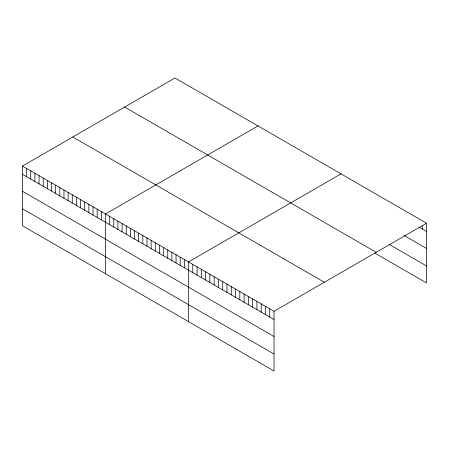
<?xml version="1.0" encoding="UTF-8"?>
<svg xmlns="http://www.w3.org/2000/svg" width="449" height="449" viewBox="0 0 449 449"><rect width="100%" height="100%" fill="white"/><g stroke="black" fill="none" stroke-linecap="round" stroke-linejoin="round"><path stroke-width="0.67" d="M22.45 166.051L274.03 311.297L274.03 371.009L22.45 225.757L22.45 166.051L174.97 77.991L426.55 223.243L426.55 282.949L375.229 253.32M257.99 125.928L105.47 213.982L105.47 273.688M341.01 173.858L188.496 261.913L188.496 321.619M274.03 311.297L426.55 223.243M419.063 227.155L426.55 231.476M404.094 235.501L426.55 248.465M389.126 244.357L426.55 265.965M124.637 107.053L376.217 252.304M72.783 136.99L324.363 282.241M22.45 174.285L274.03 319.536M22.45 191.268L274.03 336.52M22.45 208.768L274.03 354.02M422.273 225.578L422.273 229.007M269.754 308.828L269.754 317.067M265.477 306.358L265.477 314.597M261.2 303.889L261.2 312.128M256.923 301.419L256.923 309.658M252.647 298.955L252.647 307.189M248.37 296.486L248.37 304.719M244.093 294.016L244.093 302.25M239.817 291.547L239.817 299.78M235.54 289.077L235.54 297.311M231.263 286.608L231.263 294.841M226.986 284.138L226.986 292.372M222.71 281.669L222.71 289.902M218.433 279.199L218.433 287.433M214.156 276.73L214.156 284.963M209.879 274.26L209.879 282.494M205.603 271.791L205.603 280.024M201.326 269.321L201.326 277.555M197.049 266.852L197.049 275.085M192.773 264.382L192.773 272.616M184.343 259.516L184.343 267.75M180.189 257.12L180.189 265.353M176.042 254.723L176.042 262.957M171.888 252.327L171.888 260.56M167.741 249.93L167.741 258.164M163.588 247.534L163.588 255.767M159.434 245.137L159.434 253.371M155.287 242.741L155.287 250.974M151.133 240.344L151.133 248.578M146.98 237.948L146.98 246.181M142.833 235.551L142.833 243.785M138.679 233.154L138.679 241.388M134.532 230.758L134.532 238.991M130.378 228.361L130.378 236.595M126.225 225.965L126.225 234.198M122.077 223.568L122.077 231.802M117.924 221.172L117.924 229.405M113.777 218.775L113.777 227.009M109.623 216.379L109.623 224.612M101.322 211.586L101.322 219.819M97.169 209.189L97.169 217.423M93.016 206.793L93.016 215.026M88.868 204.396L88.868 212.63M84.715 201.999L84.715 210.233M80.567 199.603L80.567 207.836M76.414 197.206L76.414 205.44M72.261 194.81L72.261 203.043M68.113 192.413L68.113 200.647M63.96 190.017L63.96 198.25M59.812 187.62L59.812 195.854M55.659 185.224L55.659 193.457M51.506 182.827L51.506 191.061M47.358 180.431L47.358 188.664M43.205 178.034L43.205 186.268M39.052 175.638L39.052 183.871M34.904 173.241L34.904 181.475M30.751 170.844L30.751 179.078M26.603 168.448L26.603 176.682"/></g></svg>
